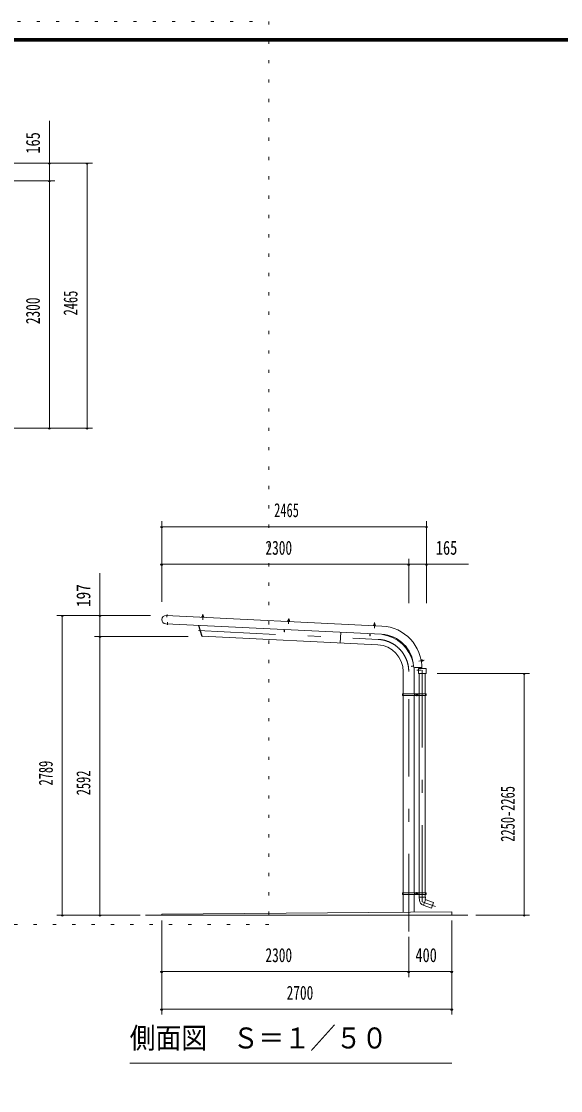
# Model space of a CAD drawing. Units: millimetres, scale not verified, with parts at other scales. Extents: x -25648 to 25658, y -10130 to 10130.
# Drawn here: x 6335 to 11355, y 184 to 10130 of the extents above; entities that cross this region are included whole.
import ezdxf
from ezdxf.enums import TextEntityAlignment as Align

# ---------------------------------------------------------------- set-up
doc = ezdxf.new("R2010")
doc.units = ezdxf.units.MM
doc.header["$LTSCALE"] = 60
doc.linetypes.add('USER3', pattern=[24, 12, -5, 2, -5])
doc.linetypes.add('USER4', pattern=[3, 0.5, -2.5])
for name, color, linetype, lineweight in [('0-2_1-05BOLD', 7, 'Continuous', 18), ('0-3_1-25CENTER', 3, 'USER3', 18), ('0-5_1-55DIM', 3, 'Continuous', 18), ('0-C_F-F1PAPER', 5, 'Continuous', 18), ('0-D_F-E_J_ADD', 5, 'USER4', 18)]:
    doc.layers.add(name, color=color, linetype=linetype, lineweight=lineweight)
doc.styles.add('ＭＳ ゴシック', font='')
doc.styles.get('ＭＳ ゴシック').set_extended_font_data('MS Gothic')

msp = doc.modelspace()

# ---------------------------------------------------------------- linework, layer by layer
at = {"layer": '0-2_1-05BOLD'}
for p, q in [((7682.89, 4603.77), (9692.17, 4505.5)), ((8021.46, 4597.95), (8021.21, 4592.83)), ((8022.16, 4607.24), (8021.73, 4598.44)), ((8027.69, 4592.51), (8027.94, 4597.63)), ((9688.41, 4428.59), (7679.12, 4526.87)), ((8820.5, 4558.87), (8820.25, 4553.75)), ((8826.74, 4553.43), (8826.99, 4558.55)), ((9619.3, 4514.67), (9619.55, 4519.79)), ((9626.03, 4519.47), (9625.78, 4514.36)), ((9308.87, 4447.16), (9304.01, 4347.67)), ((10061.53, 4186.93), (10066.58, 4187.74)), ((10067.6, 4181.32), (10062.54, 4180.52)), ((10076.76, 4183.03), (10068.06, 4181.65)), ((9890.62, 3874.27), (9890.62, 4081.67)), ((9985.66, 4132.96), (9966.67, 4129.95)), ((9992.22, 4081.67), (9992.22, 3874.27)), ((10063.1, 4119.37), (10000.77, 4118.83)), ((10034.08, 4109.37), (10034.08, 4119.12)), ((10037.28, 4119.14), (10037.28, 4109.37)), ((10039.98, 3874.27), (10039.98, 4064.37)), ((10094.98, 4064.37), (10094.98, 3874.27)), ((9882.92, 3866.27), (9889.02, 3866.27)), ((9889.02, 3858.27), (9889.02, 3874.27)), ((9890.62, 2024.27), (9890.62, 3858.27)), ((9992.22, 3858.27), (9992.22, 2024.27)), ((9993.82, 3874.27), (9993.82, 3858.27)), ((10038.38, 3858.27), (10038.38, 3874.27)), ((10039.98, 2024.27), (10039.98, 3858.27)), ((10094.98, 3858.27), (10094.98, 2024.27)), ((10096.57, 3874.27), (10096.57, 3858.27)), ((10096.57, 3866.27), (10102.68, 3866.27)), ((9889.02, 2016.27), (9882.92, 2016.27)), ((9889.02, 2008.27), (9889.02, 2024.27)), ((9890.62, 1842.26), (9890.62, 2008.27)), ((9992.22, 2008.27), (9992.22, 1843.03)), ((9993.82, 2024.27), (9993.82, 2008.27)), ((10038.38, 2008.27), (10038.38, 2024.27)), ((10039.98, 1982.81), (10039.98, 2008.27)), ((10094.98, 2008.27), (10094.98, 1982.81)), ((10096.57, 2024.27), (10096.57, 2008.27)), ((10102.68, 2016.27), (10096.57, 2016.27)), ((10097.97, 1959.72), (10079.17, 1908.03)), ((7491.42, 1815.67), (10491.42, 1815.67))]:
    msp.add_line(p, q, dxfattribs=at)
for points in [[(8016.38, 4591.47), (8016.46, 4593.06), (8032.44, 4592.28), (8032.36, 4590.68)], [(8815.43, 4552.39), (8815.51, 4553.98), (8831.49, 4553.2), (8831.41, 4551.6)], [(9630.45, 4512.52), (9614.47, 4513.31), (9614.55, 4514.9), (9630.53, 4514.12)], [(10061.71, 4175.58), (10063.28, 4175.83), (10060.78, 4191.63), (10059.2, 4191.38)], [(10032.89, 4064.37), (10032.89, 4109.37), (10102.88, 4109.37), (10102.88, 4064.37)], [(9882.92, 3858.27), (9882.92, 3874.27), (10102.68, 3874.27), (10102.68, 3858.27)], [(10102.68, 2008.27), (10102.68, 2024.27), (9882.92, 2024.27), (9882.92, 2008.27)]]:
    msp.add_lwpolyline(points, close=True, dxfattribs=at)
for points in [[(8017.96, 4592.99), (8018.21, 4598.11), (8019.11, 4598.57), (8030.34, 4598.02), (8031.19, 4597.47), (8030.94, 4592.36)], [(8027.72, 4598.14), (8028.15, 4606.95), (8022.16, 4607.24), (8022.68, 4607.72), (8027.68, 4607.47), (8028.15, 4606.95)], [(7982.78, 4512.01), (8014.43, 4409.76), (8017.49, 4410.71)], [(9653.59, 4330.58), (8017.53, 4410.59), (7986.18, 4511.85)], [(8817.01, 4553.91), (8817.26, 4559.03), (8818.15, 4559.49), (8829.39, 4558.94), (8830.23, 4558.39), (8829.98, 4553.28)], [(8826.77, 4559.07), (8827.2, 4567.87), (8821.2, 4568.16), (8820.77, 4559.36)], [(8821.2, 4568.16), (8821.73, 4568.64), (8826.72, 4568.39), (8827.2, 4567.87)], [(9629.03, 4514.2), (9629.28, 4519.31), (9628.44, 4519.86), (9617.2, 4520.41), (9616.3, 4519.95), (9616.05, 4514.83)], [(9619.82, 4520.28), (9620.25, 4529.08), (9626.24, 4528.79), (9625.81, 4519.99)], [(9626.24, 4528.79), (9625.77, 4529.31), (9620.77, 4529.56), (9620.25, 4529.08)], [(8781.31, 4472.96), (8780.33, 4452.98), (8783.53, 4452.82), (8784.5, 4472.8)], [(9583.55, 4433.72), (9582.57, 4413.75), (9579.38, 4413.9), (9580.35, 4433.88)], [(10063.05, 4177.31), (10068.11, 4178.11), (10068.47, 4179.05), (10066.71, 4190.16), (10066.08, 4190.95), (10061.02, 4190.14)], [(10067.12, 4187.57), (10075.82, 4188.95), (10076.76, 4183.03), (10077.18, 4183.6), (10076.4, 4188.53), (10075.82, 4188.95)], [(9966.67, 4129.95), (9966.17, 4133.11), (9985.47, 4136.17)], [(10076.4, 1909.04), (10152.18, 1881.46), (10170.99, 1933.14), (10094.98, 1960.81), (10096.98, 1982.81), (10037.98, 1982.81), (10040.44, 1955.74)], [(10341.42, 1815.67), (10341.42, 1845.67), (7641.42, 1825.67), (7641.42, 1815.67)]]:
    msp.add_lwpolyline(points, dxfattribs=at)
for centre in [(10016.1, 3866.27), (10016.1, 2016.27)]:
    msp.add_circle(centre, 6.25, dxfattribs=at)
for centre, radius, start, end in [((7681, 4565.32), 38.5, 87.19829, 267.19829), ((8017.28, 4589.42), 2, 87.1998, 267.1998), ((8019.72, 4595.66), 2.88, 52.81573, 112.81573), ((8024.2, 4587.56), 10.75, 69.61203, 104.78795), ((8029.45, 4595.18), 2.88, 61.58424, 121.58424), ((8031.27, 4588.73), 2, 267.20061, 87.20061), ((8816.33, 4550.34), 2, 87.1998, 267.1998), ((8818.76, 4556.58), 2.88, 52.81573, 112.81573), ((8823.24, 4548.48), 10.75, 69.61203, 104.78795), ((8828.5, 4556.1), 2.88, 61.58424, 121.58424), ((8830.31, 4549.65), 2, 267.20061, 87.20061), ((9615.38, 4511.26), 2, 87.1998, 267.1998), ((9617.81, 4517.5), 2.88, 52.81573, 112.81573), ((9622.29, 4509.4), 10.75, 69.61203, 104.78795), ((9627.54, 4517.02), 2.88, 61.58424, 121.58424), ((9629.36, 4510.58), 2, 267.20061, 87.20061), ((9673.12, 4115.97), 390, 359.03136, 87.20001), ((9673.12, 4115.97), 313, 3.12109, 87.19995), ((9641.42, 4081.67), 350.8, 13.59305, 80.90588), ((9641.42, 4081.67), 249.2, 0, 87.19994), ((10057.71, 4190.13), 1.67, 8.99695, 188.99695), ((10063.99, 4188.97), 2.88, 334.61195, 34.61195), ((10056.97, 4182.93), 10.75, 351.41122, 26.58714), ((10065.51, 4179.35), 2.88, 343.38046, 43.38046), ((10000.63, 4133.83), 15, 183.12274, 270.49994), ((9641.42, 4081.67), 350.8, 0, 6.85475), ((9673.12, 4115.97), 375, 358.9926, 0.49994), ((10060.01, 4176.32), 1.56, 188.99661, 8.99661), ((10095.21, 1960.72), 55, 185.19513, 249.99989)]:
    msp.add_arc(centre, radius, start, end, dxfattribs=at)
at = {"layer": '0-3_1-25CENTER'}
for p, q in [((7692.08, 4613.63), (7690.89, 4589.36)), ((8023.07, 4564.54), (8025.61, 4616.24)), ((8824.65, 4577.16), (8822.12, 4525.46)), ((7696.56, 4541.43), (7695.37, 4517.16)), ((9621.17, 4486.38), (9623.7, 4538.08)), ((7983.08, 4463.14), (9656.07, 4381.31)), ((10085.34, 4187.42), (10034.22, 4179.32)), ((9941.42, 1665.67), (9941.42, 4081.67)), ((10017.28, 4094.37), (10056.29, 4094.37)), ((10067.48, 4094.37), (10067.48, 1941.55)), ((10003.6, 3866.27), (10028.6, 3866.27)), ((10016.1, 3878.77), (10016.1, 3853.77)), ((10028.6, 2016.27), (10003.6, 2016.27)), ((10016.1, 2028.77), (10016.1, 2003.77)), ((10067.48, 1941.55), (10190.22, 1896.88))]:
    msp.add_line(p, q, dxfattribs=at)
msp.add_arc((9641.42, 4081.67), 300, 0, 87.19994, dxfattribs=at)
at = {"layer": '0-5_1-55DIM'}
for p, q in [((6596.43, 8812.67), (6596.43, 9205.17)), ((6996.43, 8812.67), (5944.43, 8812.67)), ((6606.43, 8812.67), (6586.43, 8812.67)), ((6596.43, 8647.67), (6596.43, 8812.67)), ((6956.43, 8812.67), (6936.43, 8812.67)), ((6946.43, 8812.67), (6946.43, 6347.67)), ((6096.43, 8647.67), (6646.43, 8647.67)), ((6606.43, 8647.67), (6586.43, 8647.67)), ((6596.43, 6347.67), (6596.43, 8647.67)), ((5949.43, 6347.67), (6996.43, 6347.67)), ((6606.43, 6347.67), (6586.43, 6347.67)), ((6956.43, 6347.67), (6936.43, 6347.67)), ((7641.42, 5479.67), (7641.42, 4729.67)), ((10106.42, 5479.67), (10106.42, 4717.67)), ((7651.42, 5429.67), (7631.42, 5429.67)), ((7641.42, 5429.67), (10106.42, 5429.67)), ((10116.42, 5429.67), (10096.42, 5429.67)), ((7651.42, 5079.67), (7631.42, 5079.67)), ((7641.42, 5079.67), (9941.42, 5079.67)), ((9951.42, 5079.67), (9931.42, 5079.67)), ((9941.42, 4717.67), (9941.42, 5129.67)), ((9941.42, 5079.67), (10106.42, 5079.67)), ((10116.42, 5079.67), (10096.42, 5079.67)), ((10106.42, 5079.67), (10498.92, 5079.67)), ((7066.43, 4604.67), (7066.43, 4997.17)), ((6666.43, 4604.67), (7538.46, 4604.67)), ((6726.43, 4604.67), (6706.43, 4604.67)), ((6716.43, 1815.67), (6716.43, 4604.67)), ((7076.43, 4604.67), (7056.43, 4604.67)), ((7066.43, 4407.67), (7066.43, 4604.67)), ((7016.43, 4407.67), (7886.53, 4407.67)), ((7076.43, 4407.67), (7056.43, 4407.67)), ((7066.43, 1815.67), (7066.43, 4407.67)), ((10205.75, 4064.37), (11066.42, 4064.37)), ((11026.42, 4064.37), (11006.42, 4064.37)), ((11016.42, 4064.37), (11016.42, 1815.67)), ((7441.42, 1815.67), (6666.43, 1815.67)), ((6726.43, 1815.67), (6706.43, 1815.67)), ((7076.43, 1815.67), (7056.43, 1815.67)), ((11066.42, 1815.67), (10566.42, 1815.67)), ((11026.42, 1815.67), (11006.42, 1815.67)), ((7641.42, 890.67), (7641.42, 1765.67)), ((10341.42, 1765.67), (10341.42, 890.67)), ((9941.42, 1615.67), (9941.42, 1240.67)), ((7651.42, 1290.67), (7631.42, 1290.67)), ((7641.42, 1290.67), (9941.42, 1290.67)), ((9951.42, 1290.67), (9931.42, 1290.67)), ((9941.42, 1290.67), (10341.42, 1290.67)), ((10351.42, 1290.67), (10331.42, 1290.67)), ((7651.42, 940.67), (7631.42, 940.67)), ((7641.42, 940.67), (10341.42, 940.67)), ((10351.42, 940.67), (10331.42, 940.67)), ((10344.06, 440.67), (7344.06, 440.67))]:
    msp.add_line(p, q, dxfattribs=at)
for centre in [(6596.43, 8812.67), (6946.43, 8812.67), (6596.43, 8647.67), (6596.43, 6347.67), (6946.43, 6347.67), (7641.42, 5429.67), (10106.42, 5429.67), (7641.42, 5079.67), (9941.42, 5079.67), (10106.42, 5079.67), (6716.43, 4604.67), (7066.43, 4604.67), (7066.43, 4407.67), (11016.42, 4064.37), (6716.43, 1815.67), (7066.43, 1815.67), (11016.42, 1815.67), (7641.42, 1290.67), (9941.42, 1290.67), (10341.42, 1290.67), (7641.42, 940.67), (10341.42, 940.67)]:
    msp.add_arc(centre, 10, 180, 0, dxfattribs=at)
at = {"layer": '0-C_F-F1PAPER'}
for points in [[(25657.78, -10130), (-3042.22, -10130), (-3042.22, 9970), (25657.78, 9970)], [(25655.28, -10127.5), (-3039.72, -10127.5), (-3039.72, 9967.5), (25655.28, 9967.5)], [(25652.78, -10125), (25652.78, 9965), (-3037.22, 9965), (-3037.22, -10125)], [(25650.28, -10122.5), (-3034.72, -10122.5), (-3034.72, 9962.5), (25650.28, 9962.5)], [(25647.78, -10120), (25647.78, 9960), (-3032.22, 9960), (-3032.22, -10120)], [(25645.28, -10117.5), (-3029.72, -10117.5), (-3029.72, 9957.5), (25645.28, 9957.5)], [(25642.78, -10115), (25642.78, 9955), (-3027.22, 9955), (-3027.22, -10115)], [(25640.28, -10112.5), (-3024.72, -10112.5), (-3024.72, 9952.5), (25640.28, 9952.5)], [(25637.78, -10110), (-3022.22, -10110), (-3022.22, 9950), (25637.78, 9950)], [(25635.28, -10107.5), (-3019.72, -10107.5), (-3019.72, 9947.5), (25635.28, 9947.5)], [(25632.78, -10105), (25632.78, 9945), (-3017.22, 9945), (-3017.22, -10105)]]:
    msp.add_lwpolyline(points, close=True, dxfattribs=at)
at = {"layer": '0-D_F-E_J_ADD'}
msp.add_lwpolyline([(8637.78, 1730), (-3242.22, 1730), (-3242.22, 10130), (8637.78, 10130)], close=True, dxfattribs=at)

# ---------------------------------------------------------------- texts
at = {"layer": '0-5_1-55DIM', "color": 7, "style": 'ＭＳ ゴシック'}
for s, width, p in [('165', 0.75, (6546.43, 8900.03)), ('2465', 0.65, (6896.43, 7394.85)), ('2300', 0.7, (6546.43, 7313.74)), ('197', 0.8, (7016.43, 4682.29)), ('2789', 0.65, (6666.43, 3022.24)), ('2592', 0.65, (7016.43, 2931.23)), ('2250-2265', 0.65, (10966.42, 2499.08))]:
    msp.add_text(s, height=130.2, rotation=90, dxfattribs=dict(at, width=width)).set_placement(p, align=Align.BOTTOM_LEFT)
for s, height, width, p in [('2465', 130.2, 0.65, (8688.59, 5479.67)), ('2300', 130.2, 0.7, (8607.48, 5129.67)), ('165', 130.2, 0.75, (10193.78, 5129.67)), ('2300', 130.2, 0.7, (8607.49, 1340.67)), ('400', 130.2, 0.75, (10003.8, 1340.67)), ('2700', 130.2, 0.7, (8804.82, 990.67)), ('側面図\u3000Ｓ＝１／５０', 195.4, 0.9, (7344.06, 517.31))]:
    msp.add_text(s, height=height, dxfattribs=dict(at, width=width)).set_placement(p, align=Align.BOTTOM_LEFT)

doc.saveas('drawing.dxf')
